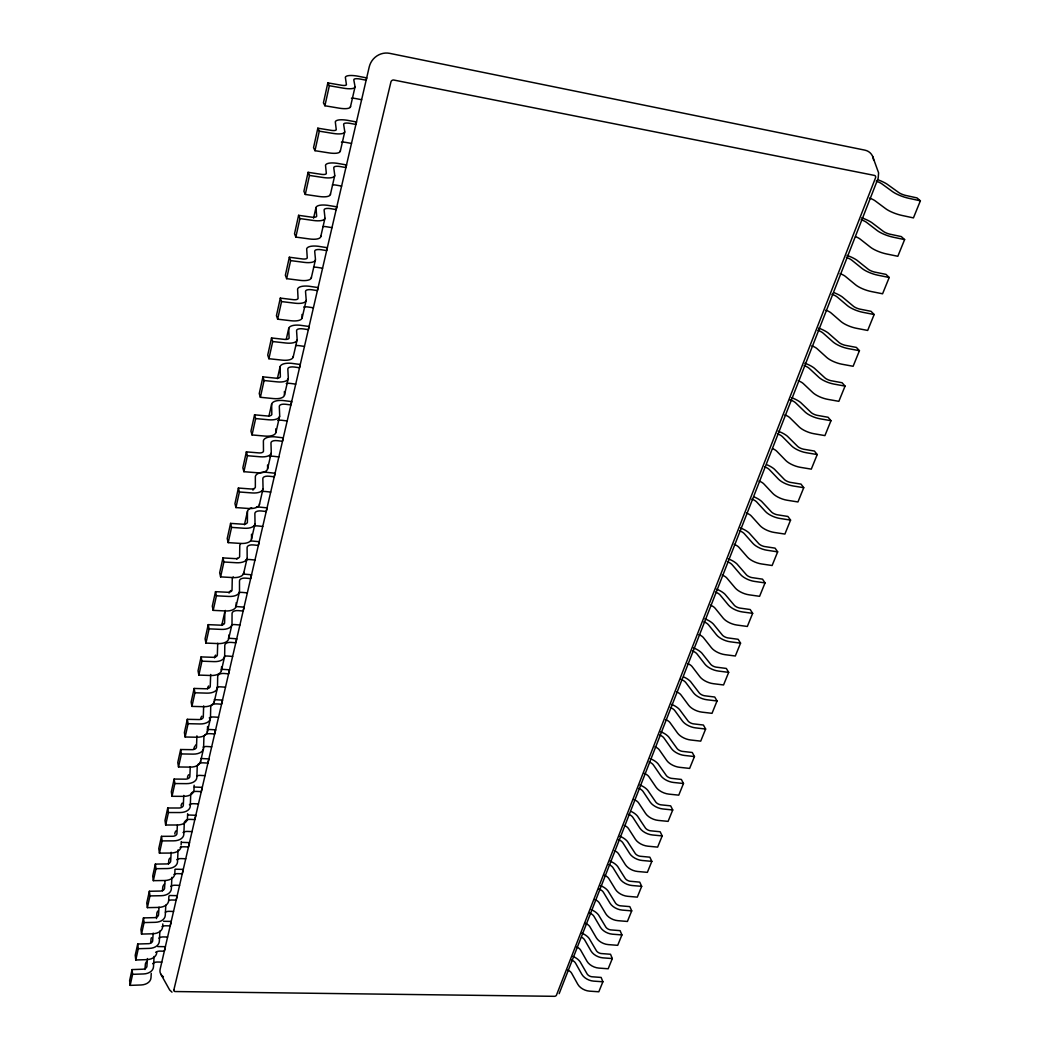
<?xml version="1.0" encoding="UTF-8"?>
<svg xmlns="http://www.w3.org/2000/svg" width="1050" height="1050" viewBox="0 0 1050 1050"><rect width="100%" height="100%" fill="white"/><g stroke="black" fill="none" stroke-linecap="round" stroke-linejoin="round"><path stroke-width="1.5" d="M236.211 602.661L236.198 605.601A13.624 7.14 12.3 0 1 225.422 610.956L213.189 610.365L212.297 606.178L215.512 591.662L227.889 592.279A6.116 3.163 12.4 0 0 232.024 590.284L232.26 578.747A14.936 7.652 12.9 0 1 233.271 576.949M228.795 635.053L228.769 638.046A13.479 7.271 12.1 0 1 218.059 643.584L205.944 643.086L205.091 638.846L208.228 624.645L220.5 625.17A6.051 3.229 12.2 0 0 224.595 623.096L224.91 611.363A14.779 7.809 12.7 0 1 225.291 610.404M221.55 666.737L221.511 669.782A13.335 7.402 11.9 0 1 210.853 675.491L198.857 675.084L198.043 670.793L201.101 656.906L213.255 657.326A5.985 3.281 12 0 0 217.337 655.187L217.718 643.256M207.559 726.508L207.441 731.194A13.046 7.639 11.4 0 1 196.927 737.231L185.154 737.008L184.393 732.598L187.32 719.316L199.251 719.565A5.854 3.386 11.5 0 0 203.28 717.294L203.661 705.928M194.145 785.229L193.974 790.046A12.771 7.836 10.9 0 1 183.579 796.359L172.029 796.294L171.321 791.805L174.129 779.074L185.837 779.153A5.736 3.491 11 0 0 189.827 776.764L190.26 766.71M196.914 735.84L196.481 747.351A5.801 3.439 11.3 0 1 192.478 749.674L180.652 749.516L177.778 762.523L178.513 766.972L190.181 767.117A12.902 7.744 11.1 0 0 200.642 760.935M187.635 813.684L187.451 818.541A12.639 7.941 10.6 0 1 177.122 824.998L165.664 825.011L164.994 820.47L167.737 808.001L179.353 808.001A5.67 3.531 10.7 0 0 183.304 805.573L183.776 795.401M181.125 844.817L181.269 841.549M174.996 869.466L174.799 873.81A12.39 8.111 10 0 1 164.601 880.517L153.339 880.661L152.722 876.054L155.361 864.084L166.753 863.94A5.565 3.609 10.2 0 0 170.664 861.407L171.163 852.272M177.371 825.142L176.925 833.779A5.618 3.57 10.5 0 1 172.988 836.272L161.49 836.338L158.786 848.544L159.442 853.125L170.796 853.046A12.508 8.019 10.3 0 0 181.059 846.457M171.885 877.314L171.334 888.943A12.311 8.151 9.9 0 1 161.162 895.716L149.966 895.913L147.368 907.646L158.524 907.423A12.259 8.177 9.7 0 0 168.669 900.598A6.654 4.449 10.2 0 1 171.806 899.981L176.164 900.112L177.24 895.676L169.457 895.492M168.669 900.598L168.879 896.228M165.795 905.179L165.27 915.429A12.193 8.229 9.5 0 1 155.164 922.32L144.06 922.582L141.514 934.08L152.578 933.791A12.141 8.256 9.4 0 0 162.658 926.861L162.816 923.921M168.486 864.15L168.787 860.265A13.519 8.781 10.7 0 1 169.798 858.152M165.007 880.714L164.548 888.484A5.499 3.649 9.9 0 1 160.65 891.056L149.362 891.266L146.764 902.987L147.368 907.646M159.889 931.061L159.324 941.404A12.075 8.295 9.2 0 1 149.284 948.399L138.272 948.714L135.778 959.989L146.737 959.634A12.023 8.321 9.1 0 0 156.765 952.599M162.448 890.899L162.763 886.974A13.387 8.873 10.4 0 1 164.601 883.903M159.023 907.174L158.537 915.009A5.447 3.675 9.5 0 1 154.678 917.634L143.469 917.91L140.936 929.394L141.514 934.08M154.088 956.445L153.497 966.853A11.957 8.361 8.9 0 1 143.509 973.954L132.602 974.334L130.161 985.372L141.028 984.979A11.904 8.387 8.7 0 0 150.99 977.839L151.252 973.363M156.45 918.579L156.857 913.159A13.256 8.951 10.1 0 1 157.868 911.006M150.727 942.821L151.069 938.831A13.125 9.03 9.8 0 1 151.463 937.716M153.169 933.109L152.657 941.01A5.394 3.714 9.2 0 1 148.811 943.674L137.708 944.016L135.227 955.264L135.778 959.989M147.433 958.545L146.895 966.499A5.342 3.741 8.9 0 1 143.076 969.203L132.064 969.596L129.623 980.634L130.161 985.372M144.952 969.517L145.386 964.005A13.007 9.096 9.5 0 1 146.396 961.813M298.594 215.329L299.933 218.571L313.53 220.487A15.448 5.158 14.4 0 0 324.975 217.77L324.109 210.066A8.4 2.769 14.7 0 1 330.829 208.688L336.158 209.593L336.866 206.85L327.351 205.275A16.826 5.552 14.7 0 0 315.971 207.559L316.68 216.221A6.904 2.31 14.4 0 1 312.296 217.245L298.594 215.329L294.525 233.796L295.838 237.09L309.356 238.941A15.356 5.263 14.4 0 0 320.788 236.079M271.517 337.969L272.711 341.539L285.876 343.009A14.871 5.854 13.9 0 0 297.137 339.386L296.572 330.763A8.098 3.15 14.2 0 1 303.188 328.886L308.346 329.634L309.133 326.511L299.919 325.211A16.209 6.313 14.2 0 0 288.724 328.361L289.104 338.061A6.654 2.612 13.9 0 1 284.799 339.439L271.517 337.969L267.737 355.097L268.905 358.719L282.017 360.124A14.792 5.946 13.8 0 0 293.252 356.383M262.933 376.858L264.075 380.533L277.108 381.859A14.687 6.064 13.7 0 0 288.304 377.974L287.831 369.075A7.993 3.268 14 0 1 294.407 367.041L299.526 367.736L300.326 364.494L291.204 363.287A16.012 6.536 14 0 0 280.088 366.699L280.363 376.714A6.562 2.704 13.7 0 1 276.071 378.197L262.933 376.858L259.245 393.579L260.374 397.294L273.341 398.567A14.621 6.143 13.6 0 0 284.511 394.551L284.366 391.558M254.559 414.816L255.649 418.569L268.551 419.777A14.516 6.247 13.5 0 0 279.681 415.629L279.3 406.481A7.901 3.373 13.8 0 1 285.836 404.289L290.902 404.946L291.729 401.599L282.699 400.483A15.829 6.746 13.8 0 0 271.648 404.132L271.819 414.435A6.484 2.796 13.5 0 1 267.566 416.01L254.559 414.816L250.95 431.13L252.039 434.936L264.876 436.078A14.438 6.339 13.4 0 0 275.979 431.812L275.861 428.728M251.685 507.727A15.277 7.324 13.2 0 0 247.472 511.298L247.393 522.388A6.261 3.032 12.9 0 1 243.206 524.226L230.58 523.386L227.22 538.584L228.191 542.627L240.66 543.428A13.939 6.851 12.8 0 0 251.567 538.479L251.514 534.227M214.502 657.904L214.62 656.998A14.543 8.006 12.4 0 1 215.631 655.095M210.683 674.467L210.236 686.582A5.919 3.334 11.7 0 1 206.181 688.787L194.132 688.446L191.139 702.03L191.927 706.388L203.818 706.703A13.191 7.521 11.6 0 0 214.397 700.822M207.519 688.826L207.651 687.908A14.385 8.138 12.1 0 1 208.661 685.978M200.694 719.092L200.826 718.161A14.241 8.269 11.9 0 1 201.836 716.192M194.014 748.729L194.145 747.784A14.083 8.374 11.7 0 1 194.539 746.747M187.464 777.735L187.609 776.777A13.939 8.492 11.5 0 1 188.619 774.756M181.059 806.151L181.204 805.179A13.794 8.597 11.2 0 1 182.214 803.132M174.786 833.989L174.93 833.004A13.663 8.689 11 0 1 175.941 830.918M240.778 543.651A15.107 7.494 13.1 0 0 239.781 545.409L239.623 556.723A6.195 3.097 12.6 0 1 235.463 558.639L222.954 557.918L219.673 572.775L220.605 576.883L232.956 577.579A13.781 6.996 12.6 0 0 243.797 572.421M238.389 488.04L239.4 491.977L252.052 492.936A14.175 6.615 13.1 0 0 263.051 488.303L262.828 478.682A7.718 3.57 13.4 0 1 269.286 476.227L274.247 476.805L275.126 473.261L266.267 472.29A15.461 7.14 13.4 0 0 255.347 476.398L255.347 487.239A6.339 2.953 13.1 0 1 251.134 488.998L238.389 488.04L234.951 503.606L235.948 507.57L248.535 508.489A14.109 6.681 13 0 0 259.507 503.751M246.369 451.867L247.433 455.713L260.203 456.789A14.346 6.444 13.3 0 0 271.267 452.392L270.966 443.008A7.809 3.478 13.6 0 1 277.463 440.685L282.476 441.289L283.329 437.85L274.391 436.8A15.632 6.956 13.6 0 0 263.392 440.685L263.484 451.264A6.418 2.874 13.3 0 1 259.258 452.944L246.369 451.867L242.852 467.801L243.902 471.686L256.607 472.71A14.267 6.51 13.2 0 0 267.645 468.208L267.553 465.045M280.324 298.108L281.558 301.573L294.866 303.188A15.054 5.631 14.1 0 0 306.193 299.854L305.524 291.519A8.19 3.032 14.3 0 1 312.178 289.8L317.389 290.601L318.15 287.595L308.844 286.204A16.406 6.077 14.3 0 0 297.583 289.078L298.069 298.463A6.733 2.52 14.1 0 1 293.738 299.723L280.324 298.108L276.439 315.669L277.659 319.187L290.902 320.736A14.976 5.736 14 0 0 302.203 317.271L301.993 314.449M289.341 257.237L290.627 260.597L304.08 262.356A15.251 5.394 14.3 0 0 315.459 259.324L314.698 251.291A8.295 2.914 14.5 0 1 321.392 249.743L326.668 250.596L327.39 247.721L317.979 246.238A16.616 5.828 14.5 0 0 306.666 248.824L307.256 257.854A6.812 2.415 14.3 0 1 302.899 259.009L289.341 257.237L285.364 275.244L286.637 278.657L300.011 280.35A15.173 5.499 14.2 0 0 311.377 277.187M308.096 172.318L309.488 175.442L323.216 177.516A15.645 4.896 14.6 0 0 334.74 175.153L333.756 167.777A8.505 2.638 14.9 0 1 340.515 166.596L345.909 167.567L346.566 164.955L336.958 163.275A17.036 5.276 14.9 0 0 325.513 165.244L326.34 173.512A6.996 2.192 14.6 0 1 321.943 174.418L308.096 172.318L303.909 191.271L305.274 194.447L318.951 196.455A15.553 5.014 14.6 0 0 330.435 193.935M317.835 128.192L319.292 131.171L333.165 133.429A15.855 4.62 14.8 0 0 344.741 131.407L343.639 124.412A8.623 2.481 15.1 0 1 350.451 123.428L355.898 124.451L356.527 121.984L346.815 120.199A17.259 4.974 15.1 0 0 335.304 121.826L336.262 129.688A7.088 2.061 14.8 0 1 331.826 130.449L317.835 128.192L313.543 147.643L314.974 150.688L328.781 152.867A15.763 4.738 14.8 0 0 340.331 150.688M327.836 82.884L329.346 85.719L343.389 88.161A16.065 4.318 15 0 0 355.018 86.52L353.798 79.892A8.728 2.323 15.2 0 1 360.636 79.131L366.148 80.207L366.739 77.91L356.921 76.007A17.483 4.659 15.2 0 0 345.345 77.28L346.434 84.709A7.179 1.929 15 0 1 341.985 85.326L327.836 82.884L323.426 102.847L324.909 105.761L338.874 108.111A15.973 4.449 15 0 0 350.49 106.312M153.339 880.661L155.991 868.691L155.361 864.084M159.442 853.125L162.146 840.906L161.49 836.338M165.664 825.011L168.433 812.529L167.737 808.001M172.029 796.294L174.851 783.549L174.129 779.074M178.513 766.972L181.401 753.939L180.652 749.516M185.154 737.008L188.094 723.686L187.32 719.316M191.927 706.388L194.946 692.777L194.132 688.446M198.857 675.084L201.941 661.172L201.101 656.906M205.944 643.086L209.094 628.858L208.228 624.645M213.189 610.365L216.418 595.809L215.512 591.662M220.605 576.883L223.899 561.999L222.954 557.918M228.191 542.627L231.564 527.389L230.58 523.386M235.948 507.57L239.4 491.977M243.902 471.686L247.433 455.713M252.039 434.936L255.649 418.569M260.374 397.294L264.075 380.533M268.905 358.719L272.711 341.539M277.659 319.187L281.558 301.573M286.637 278.657L290.627 260.597M295.838 237.09L299.933 218.571M305.274 194.447L309.488 175.442M314.974 150.688L319.292 131.171M324.909 105.761L329.346 85.719M224.91 611.363L221.747 625.406A14.7 7.862 12.6 0 1 222.744 623.543M244.427 524.816L247.472 511.298M268.997 415.839L271.648 404.132M277.384 378.683L280.088 366.699M286.309 339.111L288.724 328.361M313.582 218.164L315.971 207.559M200.524 761.801L203.477 748.86M207.323 732.06L210.354 718.843M214.279 701.663L217.376 688.157M221.393 670.609L224.556 656.801M228.664 638.859L231.893 624.75M236.093 606.401L239.4 591.977M243.692 573.208L247.078 558.442M251.462 539.254L254.927 524.147M259.429 504.512L262.959 489.051M267.566 468.943L271.189 453.114M275.901 432.534L279.615 416.338M284.432 395.246L288.238 378.656M293.186 357.053L297.071 340.056M302.137 317.927L306.127 300.497M311.325 277.804L315.407 259.941M320.736 236.683L324.936 218.361M330.396 194.499L334.701 175.704M340.305 151.226L344.715 131.946M350.464 106.824L355.005 87.019M559.151 993.668L878.181 178.159L878.601 172.882L872.668 156.437M572.985 956.458A11.983 7.704 23.2 0 1 580.072 961.695L587.239 974.151A4.869 3.124 23.9 0 0 591.727 976.749L601.138 977.445L602.897 981.763L598.815 991.778L589.536 991.147A10.841 7.022 24 0 1 577.815 984.322L571.659 973.258A5.959 3.859 23.3 0 0 567.774 970.082M582.041 933.293A12.101 7.626 23 0 1 589.207 938.516L596.505 950.919A4.909 3.097 23.7 0 0 601.046 953.531L610.536 954.266L612.321 958.558L608.173 968.769L598.828 968.087A10.946 6.956 23.8 0 1 586.976 961.249L580.702 950.224A6.011 3.833 23.1 0 0 576.778 947.061M591.255 909.707A12.206 7.547 22.8 0 1 598.513 914.931L605.942 927.268A4.961 3.058 23.5 0 0 610.536 929.88L620.091 930.654L621.928 934.933L617.702 945.328L608.291 944.606A11.038 6.878 23.6 0 1 596.308 937.755L589.916 926.796A6.077 3.793 22.9 0 0 585.204 923.37M600.653 885.688A12.311 7.468 22.7 0 1 608.003 890.912L615.562 903.184A5.001 3.032 23.3 0 0 620.196 905.796L629.829 906.622L631.719 910.862L627.414 921.454L617.925 920.679A11.143 6.812 23.4 0 1 605.811 913.828L599.301 902.921A6.129 3.754 22.7 0 0 594.523 899.496M610.207 861.223A12.429 7.376 22.5 0 1 617.649 866.434L625.354 878.64A5.053 2.992 23.1 0 0 630.053 881.252L639.752 882.131L641.681 886.344L637.298 897.133L627.742 896.319A11.248 6.733 23.2 0 1 615.484 889.442L608.856 878.614A6.182 3.701 22.5 0 0 604.012 875.188M619.959 836.312A12.548 7.284 22.3 0 1 627.48 841.509L635.342 853.637A5.093 2.953 22.9 0 0 640.08 856.249L649.858 857.181L651.84 861.367L647.364 872.353L637.731 871.5A11.353 6.654 23 0 1 625.341 864.622L618.581 853.847A6.247 3.662 22.4 0 0 614.46 850.697M631.391 811.571A12.666 7.193 22.1 0 1 637.494 816.112L645.514 828.161A5.145 2.914 22.7 0 0 650.304 830.773L660.161 831.758L662.183 835.918L657.628 847.114L647.929 846.195A11.458 6.562 22.8 0 1 635.394 839.317L628.504 828.608A6.3 3.609 22.2 0 0 624.317 825.471M639.988 785.046A12.784 7.088 22 0 1 647.706 790.23L655.883 802.187A5.197 2.874 22.5 0 0 660.726 804.812L670.661 805.849L672.735 809.97L668.089 821.376L658.311 820.418A11.563 6.471 22.6 0 1 645.632 813.527L638.61 802.896A6.366 3.557 22 0 0 633.583 799.496M650.304 758.678A12.915 6.982 21.8 0 1 658.114 763.862L666.448 775.714A5.237 2.835 22.3 0 0 671.357 778.339L681.358 779.428L683.484 783.51L678.759 795.152L668.889 794.128A11.681 6.379 22.4 0 1 656.079 787.237L648.9 776.685A6.418 3.504 21.9 0 0 643.821 773.299M660.804 731.797A13.033 6.864 21.6 0 1 668.719 736.969L677.224 748.729A5.289 2.783 22.1 0 0 682.185 751.354L692.278 752.496L694.457 756.551L689.627 768.416L679.691 767.327A11.786 6.274 22.2 0 1 666.711 760.436L659.4 749.976A6.484 3.452 21.7 0 0 655.056 746.865M671.528 704.392A13.164 6.746 21.5 0 1 679.547 709.538L688.209 721.206A5.342 2.743 22 0 0 693.236 723.831L703.408 725.038L705.626 729.041L700.717 741.142L690.703 740.001A11.904 6.169 22 0 1 677.565 733.11L670.11 722.741A6.549 3.399 21.5 0 0 665.7 719.631M684.036 677.106A13.296 6.615 21.3 0 1 690.572 681.581L699.418 693.131A5.394 2.691 21.8 0 0 704.497 695.756L714.748 697.029L717.032 700.98L712.018 713.331L701.925 712.136A12.023 6.064 21.9 0 1 688.642 705.233L681.017 694.956A6.615 3.334 21.4 0 0 676.554 691.871M693.591 647.942A13.427 6.484 21.2 0 1 701.82 653.061L710.85 664.492A5.46 2.638 21.6 0 0 715.995 667.117L726.324 668.443L728.674 672.367L723.555 684.954L713.383 683.694A12.154 5.946 21.7 0 1 699.93 676.804L692.16 666.632A6.681 3.268 21.2 0 0 687.619 663.548M704.957 618.857A13.571 6.353 21 0 1 713.304 623.962L722.518 635.263A5.513 2.572 21.5 0 0 727.729 637.888L738.15 639.293L740.552 643.151L735.328 656.001L725.064 654.675A12.272 5.814 21.5 0 1 711.454 647.784L703.513 637.717A6.746 3.203 21.1 0 0 698.919 634.659M716.559 589.181A13.702 6.208 20.9 0 1 725.012 594.261L734.422 605.43A5.565 2.52 21.3 0 0 739.699 608.055L750.199 609.525L752.666 613.344L747.337 626.456L736.995 625.065A12.39 5.696 21.4 0 1 723.201 618.174L715.103 608.226A6.812 3.137 20.9 0 0 710.443 605.181M728.398 558.902A13.847 6.051 20.7 0 1 736.969 563.955L746.576 574.993A5.631 2.454 21.1 0 0 751.918 577.605L762.51 579.154L765.043 582.908L759.596 596.308L749.162 594.838A12.521 5.552 21.2 0 1 735.21 587.947L726.928 578.13A6.891 3.058 20.8 0 0 722.203 575.098M740.486 527.992A13.991 5.893 20.6 0 1 749.175 533.019L758.992 543.9A5.683 2.389 21 0 0 764.4 546.512L775.071 548.139L777.669 551.841L772.117 565.517L761.604 563.968A12.652 5.407 21 0 1 747.456 557.091L739.003 547.404A6.956 2.979 20.7 0 0 734.212 544.386M754.53 497.096A14.136 5.723 20.5 0 1 761.644 501.428L771.658 512.151A5.749 2.323 20.8 0 0 777.144 514.762L787.907 516.456L790.571 520.104L784.901 534.069L774.296 532.455A12.784 5.263 20.9 0 1 759.977 525.591L751.341 516.023A7.035 2.901 20.5 0 0 746.471 513.03M767.156 464.861A14.293 5.539 20.3 0 1 774.362 469.153L784.612 479.719A5.801 2.244 20.7 0 0 790.164 482.331L801.019 484.102L803.749 487.686L797.947 501.952L787.264 500.259A12.928 5.106 20.7 0 1 772.761 493.395L763.928 483.984A7.101 2.809 20.4 0 0 758.992 481.018M778.299 431.261A14.451 5.355 20.2 0 1 787.369 436.196L797.842 446.578A5.867 2.179 20.5 0 0 803.473 449.19L814.406 451.041L817.215 454.558L811.296 469.14L800.52 467.355A13.073 4.935 20.6 0 1 785.807 460.517L776.79 451.251A7.179 2.717 20.2 0 0 772.642 448.652M791.451 397.622A14.608 5.158 20 0 1 800.651 402.517L811.348 412.716A5.932 2.1 20.4 0 0 817.058 415.314L828.096 417.27L830.983 420.696L824.919 435.606L814.052 433.742A13.217 4.764 20.4 0 1 799.155 426.917L789.928 417.821A7.258 2.625 20.1 0 0 784.849 414.894M804.891 363.234A14.766 4.948 19.9 0 1 814.236 368.104L825.169 378.105A5.998 2.008 20.2 0 0 830.957 380.691L842.087 382.738L845.053 386.098L838.858 401.323L827.899 399.381A13.361 4.581 20.3 0 1 812.792 392.569L803.355 383.644A7.337 2.52 20 0 0 798.197 380.743M818.619 328.099A14.936 4.738 19.8 0 1 828.109 332.916L839.304 342.707A6.064 1.916 20 0 0 845.171 345.292L856.393 347.419L859.438 350.7L853.112 366.279L842.047 364.245A13.506 4.384 20.1 0 1 826.744 357.459L817.084 348.705A7.429 2.415 19.8 0 0 811.834 345.844M834.501 292.858A15.107 4.502 19.6 0 1 842.297 296.94L853.755 306.521A6.143 1.824 19.9 0 0 859.701 309.081L871.028 311.312L874.151 314.514L867.681 330.448L856.524 328.309A13.663 4.187 20 0 1 840.997 321.549L831.128 312.992A7.507 2.297 19.7 0 0 825.786 310.157M847.035 255.412A15.277 4.266 19.5 0 1 856.813 260.151L868.534 269.496A6.208 1.733 19.7 0 0 874.558 272.055L885.99 274.378L889.206 277.489L882.578 293.79L871.329 291.546A13.821 3.977 19.8 0 1 855.579 284.812L845.473 276.465A7.586 2.179 19.5 0 0 840.066 273.656M861.735 217.823A15.461 4.016 19.3 0 1 871.658 222.508L883.654 231.604A6.287 1.627 19.6 0 0 889.77 234.15L901.307 236.591L904.614 239.597L897.829 256.279L886.476 253.942A13.978 3.754 19.6 0 1 870.503 247.236L860.16 239.098A7.678 2.061 19.4 0 0 855.592 236.683M878.679 180.062A15.645 3.754 19.2 0 1 886.856 183.999L899.141 192.819A6.353 1.522 19.4 0 0 905.349 195.352L916.978 197.912L920.378 200.812L913.434 217.901L901.976 215.447A14.149 3.518 19.5 0 1 885.78 208.766L875.188 200.865A7.77 1.929 19.3 0 0 869.584 198.135M157.763 946.575L165.414 946.68L164.325 951.195L160.046 951.103A6.523 4.528 9.6 0 0 156.909 951.654M163.551 921.283L171.268 921.428L170.179 925.903L165.861 925.785A6.589 4.489 9.9 0 0 162.041 926.625M155.991 868.691L167.291 868.56A12.443 8.072 10.2 0 0 177.529 861.906L178.027 850.395A6.786 4.371 10.8 0 1 178.119 849.831M175.468 869.19L183.317 869.413L182.254 873.81L177.857 873.653A6.72 4.41 10.5 0 0 173.985 874.427M162.146 840.906L173.539 840.853A12.561 7.98 10.5 0 0 183.842 834.317L184.301 822.911A6.851 4.318 11.1 0 1 184.577 821.809M181.611 842.349L189.525 842.612L188.475 846.969L184.039 846.786A6.786 4.371 10.8 0 0 180.127 847.534M168.433 812.529L179.931 812.543A12.692 7.888 10.7 0 0 190.286 806.151L190.706 794.863A6.917 4.266 11.3 0 1 191.284 793.275M187.871 814.971L195.864 815.286L194.814 819.578L190.352 819.381A6.851 4.318 11.1 0 0 186.401 820.103M174.851 783.549L186.454 783.641A12.836 7.796 11 0 0 196.875 777.381L197.229 766.224A6.996 4.213 11.6 0 1 197.505 765.148M194.263 787.028L202.335 787.382L201.298 791.634L196.783 791.398A6.917 4.266 11.3 0 0 191.691 792.829M181.401 753.939L193.108 754.123A12.968 7.691 11.3 0 0 203.595 748.007L203.91 736.969A7.074 4.161 11.8 0 1 210.066 733.674L214.659 733.963L215.67 729.829L207.454 729.369M200.799 758.494L208.924 758.901L207.913 763.101L203.346 762.838A6.996 4.213 11.6 0 0 197.807 764.663M161.792 962.102L157.526 962.023A6.497 4.541 9.5 0 0 152.67 963.729M188.094 723.686L199.92 723.962A13.112 7.586 11.5 0 0 210.473 717.99L210.722 707.109A7.14 4.095 12 0 1 216.917 703.894L221.55 704.222L222.548 700.14L214.266 699.615M167.606 937.02L163.301 936.928A6.562 4.515 9.8 0 0 158.917 938.162M173.526 911.453L169.194 911.334A6.615 4.476 10.1 0 0 165.349 912.161M194.946 692.777L206.876 693.131A13.243 7.468 11.7 0 0 217.494 687.33L217.678 676.594A7.219 4.043 12.2 0 1 223.912 673.47L228.598 673.824L229.569 669.808L221.209 669.231M179.576 885.373L175.192 885.229A6.681 4.436 10.4 0 0 170.743 886.397M201.941 661.172L213.99 661.618A13.387 7.35 12 0 0 224.661 655.988L224.792 645.409A7.297 3.964 12.4 0 1 231.066 642.39L235.791 642.771L236.762 638.82L228.309 638.19M185.732 858.769L181.322 858.598A6.759 4.384 10.7 0 0 176.833 859.727M192.032 831.626L187.569 831.429A6.825 4.344 11 0 0 183.041 832.519M209.094 628.858L221.261 629.396A13.545 7.219 12.2 0 0 231.998 623.936L232.063 613.541A7.376 3.898 12.7 0 1 238.376 610.614L243.141 611.034L244.099 607.163L235.567 606.467M198.45 803.933L193.948 803.709A6.891 4.292 11.2 0 0 189.394 804.759M216.418 595.809L228.69 596.439A13.689 7.074 12.4 0 0 239.505 591.176L239.492 580.952A7.455 3.819 12.9 0 1 245.844 578.143L250.661 578.602L251.593 574.796L242.996 574.035M204.999 775.661L200.458 775.412A6.969 4.239 11.5 0 0 197.151 775.806M223.899 561.999L236.302 562.734A13.847 6.93 12.6 0 0 247.17 557.668L247.091 547.628A7.547 3.741 13.1 0 1 253.483 544.937L258.339 545.423L259.258 541.708L250.582 540.881M211.693 746.786L207.113 746.511A7.035 4.187 11.7 0 0 203.083 747.141M218.518 717.308L213.898 717.006A7.114 4.121 11.9 0 0 209.226 717.924M231.564 527.389L244.086 528.242A14.018 6.772 12.9 0 0 255.019 523.386L254.874 513.555A7.626 3.662 13.2 0 1 261.293 510.969L266.201 511.508L267.107 507.872L258.339 506.979A15.277 7.324 13.2 0 0 256.502 506.966M602.897 981.763L593.578 981.12A10.894 6.982 23.9 0 1 581.805 974.269L575.597 963.231A5.985 3.846 23.2 0 0 571.699 960.067M225.501 687.199L220.828 686.858A7.193 4.069 12.1 0 0 216.746 687.422M612.321 958.558L602.949 957.862A10.986 6.917 23.7 0 1 591.032 951.024L584.719 940.026A6.037 3.806 23 0 0 581.49 937.178M232.627 656.434L227.916 656.066A7.258 4.003 12.4 0 0 224.503 656.342M621.928 934.933L612.478 934.198A11.091 6.851 23.5 0 1 600.442 927.334L593.998 916.401A6.09 3.767 22.8 0 0 589.26 912.975M631.719 910.862L622.191 910.087A11.182 6.772 23.3 0 1 610.024 903.21L603.461 892.342A6.156 3.728 22.7 0 0 598.658 888.917M239.912 625.012L235.148 624.606A7.35 3.924 12.6 0 0 231.709 624.842M641.681 886.344L632.087 885.517A11.287 6.694 23.1 0 1 619.776 878.64L613.082 867.825A6.208 3.688 22.5 0 0 608.987 864.675M247.354 592.883L242.55 592.436A7.429 3.859 12.8 0 0 239.072 592.646M651.84 861.367L642.167 860.488A11.393 6.615 22.9 0 1 629.724 853.611L622.899 842.861A6.261 3.636 22.3 0 0 618.752 839.724M662.183 835.918L652.444 834.973A11.511 6.523 22.7 0 1 639.844 828.096L632.901 817.425A6.326 3.596 22.1 0 0 628.688 814.288M254.966 560.031L250.123 559.558A7.507 3.78 13 0 0 245.897 559.939M672.735 809.97L662.918 808.972A11.616 6.431 22.5 0 1 650.173 802.082L643.086 791.49A6.392 3.544 22 0 0 638.82 788.366M262.749 526.444L257.854 525.932A7.599 3.701 13.2 0 0 253.588 526.26M683.484 783.51L673.588 782.473A11.734 6.339 22.3 0 1 660.699 775.582L653.467 765.069A6.444 3.491 21.8 0 0 649.149 761.946M694.457 756.551L684.482 755.449A11.839 6.234 22.1 0 1 671.436 748.545L664.059 738.124A6.51 3.426 21.6 0 0 659.689 735.013M270.703 492.083L265.768 491.531A7.678 3.609 13.4 0 0 262.198 491.623M705.626 729.041L695.586 727.873A11.957 6.129 22 0 1 682.382 720.983L674.848 710.653A6.576 3.373 21.5 0 0 670.425 707.556M278.854 456.934L273.866 456.33A7.77 3.518 13.5 0 0 269.522 456.566M717.032 700.98L706.913 699.759A12.075 6.011 21.8 0 1 693.551 692.869L685.86 682.631A6.641 3.308 21.3 0 0 680.558 679.271M287.188 420.958L282.148 420.315A7.862 3.413 13.7 0 0 277.777 420.486M728.674 672.367L718.462 671.068A12.206 5.893 21.6 0 1 704.944 664.178L697.095 654.045A6.707 3.242 21.2 0 0 692.541 650.987M740.552 643.151L730.249 641.799A12.324 5.762 21.5 0 1 716.559 634.909L708.553 624.894A6.772 3.176 21 0 0 703.933 621.836M295.719 384.129L290.627 383.447A7.954 3.308 13.9 0 0 286.217 383.565M752.666 613.344L742.284 611.914A12.456 5.631 21.3 0 1 728.424 605.036L720.247 595.14A6.851 3.097 20.9 0 0 715.562 592.095M304.461 346.421L299.316 345.686A8.046 3.203 14.1 0 0 295.614 345.608M765.043 582.908L754.569 581.411A12.587 5.499 21.1 0 1 740.539 574.534L732.178 564.756A6.917 3.019 20.7 0 0 727.427 561.737M313.412 307.794L308.214 307.02A8.151 3.084 14.3 0 0 303.726 307.007M777.669 551.841L767.117 550.266A12.718 5.342 21 0 1 752.903 543.388L744.371 533.754A6.982 2.94 20.6 0 0 739.541 530.749M790.571 520.104L779.94 518.451A12.849 5.197 20.8 0 1 765.529 511.586L756.814 502.097A7.061 2.861 20.5 0 0 751.918 499.104M322.586 268.223L317.336 267.382A8.256 2.966 14.4 0 0 313.569 267.212M803.749 487.686L793.026 485.953A12.994 5.027 20.7 0 1 778.431 479.102L769.519 469.757A7.14 2.769 20.3 0 0 764.558 466.791M331.984 227.666L326.668 226.774A8.361 2.835 14.6 0 0 322.875 226.537M817.215 454.558L806.4 452.747A13.125 4.869 20.5 0 1 791.608 445.909L782.499 436.721A7.219 2.678 20.2 0 0 777.459 433.781M341.617 186.086L336.249 185.141A8.466 2.691 14.8 0 0 332.417 184.852M830.983 420.696L820.076 418.806A13.269 4.686 20.4 0 1 805.087 411.981L795.769 402.964A7.297 2.572 20 0 0 789.744 399.748M845.053 386.098L834.054 384.103A13.427 4.502 20.2 0 1 818.856 377.304L809.327 368.458A7.376 2.467 19.9 0 0 804.129 365.571M351.488 143.443L346.08 142.446A8.571 2.546 15 0 0 341.421 142.144M859.438 350.7L848.334 348.626A13.571 4.305 20 0 1 832.939 341.841L823.187 333.178A7.455 2.363 19.8 0 0 817.911 330.33M361.633 99.711L356.147 98.647A8.689 2.402 15.2 0 0 351.461 98.254M874.151 314.514L862.956 312.336A13.729 4.095 19.9 0 1 847.337 305.576L837.362 297.111A7.547 2.257 19.6 0 0 831.994 294.289M889.206 277.489L877.905 275.205A13.886 3.872 19.7 0 1 862.076 268.472L851.865 260.229A7.626 2.126 19.5 0 0 846.405 257.434M904.614 239.597L893.209 237.208A14.044 3.649 19.6 0 1 877.144 230.514L866.696 222.482A7.718 2.008 19.3 0 0 861.144 219.726M920.378 200.812L908.88 198.319A14.214 3.399 19.4 0 1 892.579 191.664L881.869 183.855A7.809 1.877 19.2 0 0 876.238 181.138M171.99 992.171L169.654 989.979L160.742 974.019M149.362 891.266L149.966 895.913M143.469 917.91L144.06 922.582M137.708 944.016L138.272 948.714M132.064 969.596L132.602 974.334M873.6 159.954A16.393 13.073 -49.2 0 0 864.859 150.137L389.708 53.353A17.456 16.629 -54.4 0 0 369.206 67.003L160.112 969.373A13.02 9.043 -11.7 0 0 163.38 976.776M155.662 952.35A6.523 4.528 9.6 0 1 156.253 951.969M252.866 490.087A15.383 7.219 13.4 0 1 253.732 489.379M185.299 820.851A6.851 4.318 11.1 0 1 185.798 820.444M236.854 559.164A15.028 7.56 13 0 1 237.471 558.311M229.031 593.106A14.871 7.718 12.8 0 1 229.412 592.161M230.029 591.294A14.871 7.718 12.8 0 1 230.882 590.507M195.156 745.776A14.083 8.374 11.7 0 1 195.996 744.909M173.867 989.901L173.801 990.347A1.929 1.326 -11.9 0 0 175.153 991.541L554.61 996.319A1.759 1.168 -21.3 0 0 556.421 995.242L875.582 177.686A2.441 1.929 -48.7 0 0 874.597 175.442L393.606 79.997A2.599 2.467 -52.1 0 0 390.981 81.743L173.867 989.901"/></g></svg>
